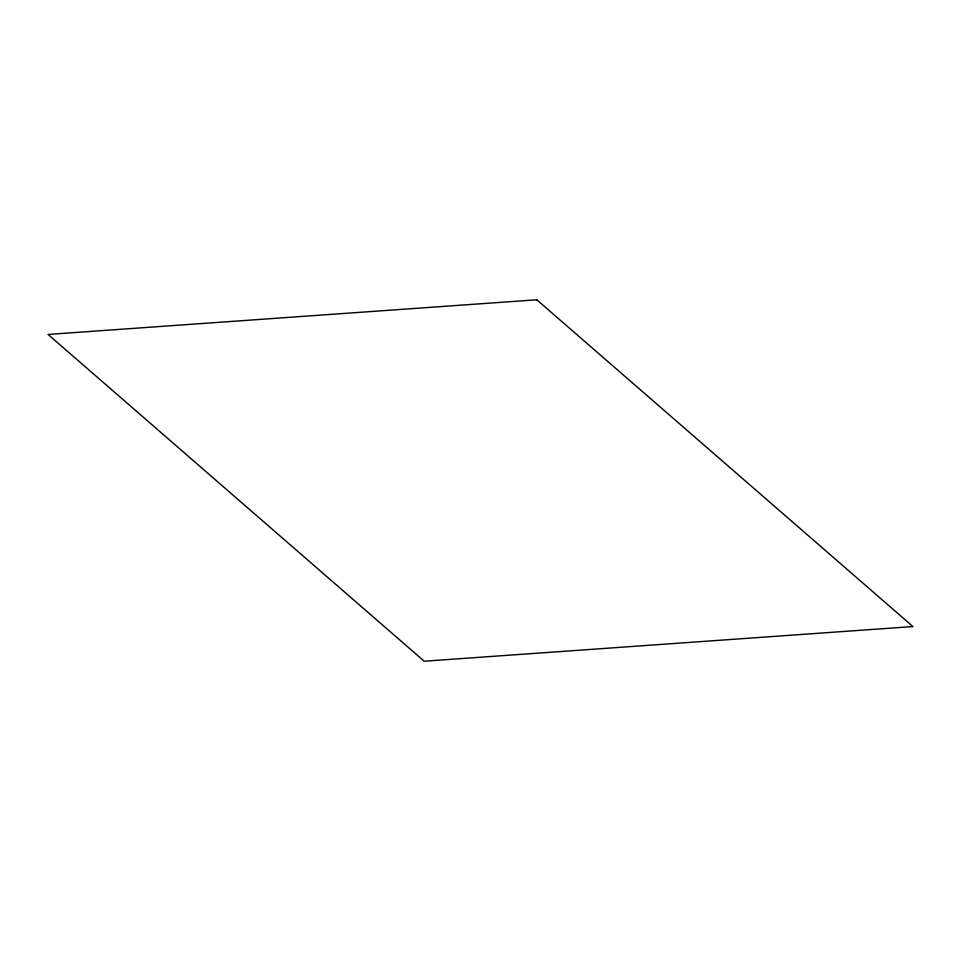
<?xml version="1.0" encoding="UTF-8"?>
<svg xmlns="http://www.w3.org/2000/svg" width="961" height="961" viewBox="0 0 961 961"><rect width="100%" height="100%" fill="white"/><g stroke="black" fill="none" stroke-linecap="round" stroke-linejoin="round"><path stroke-width="1.44" d="M536.779 299.784L48.05 334.44L424.221 661.216L912.95 626.56L536.779 299.784"/></g></svg>
